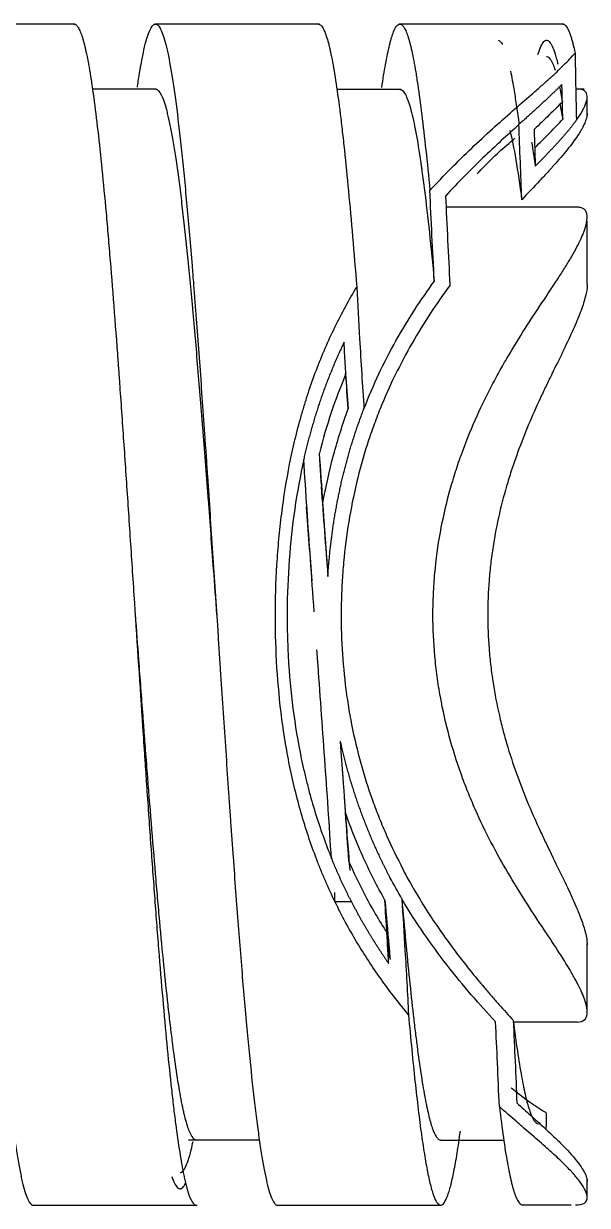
# Model space of a CAD drawing. Extents: x 1425 to 2779, y 0 to 992.
# Drawn here: x 1771.67 to 1778.59, y 749.96 to 764.47 of the extents above; entities that cross this region are included whole.
import ezdxf

# ---------------------------------------------------------------- set-up
doc = ezdxf.new("R2010")
doc.units = 0
doc.header["$LTSCALE"] = 10
doc.header["$MEASUREMENT"] = 0
doc.layers.add('1', color=7, linetype='CONTINUOUS')

msp = doc.modelspace()

# ---------------------------------------------------------------- linework, layer by layer
at = {"layer": '1', "color": 7, "linetype": 'Continuous', "lineweight": -3}
for p, q in [((1778.59, 763.316), (1778.59, 763.551)), ((1778.472, 762.212), (1776.858, 762.212)), ((1778.59, 761.263), (1778.59, 762.047)), ((1778.59, 752.35), (1778.59, 753.175)), ((1778.472, 752.212), (1777.685, 752.212)), ((1778.59, 750.066), (1778.59, 750.289))]:
    msp.add_line(p, q, dxfattribs=at)
for points, knots in [([(1770.069, 763.683), (1770.087, 763.807), (1770.105, 763.917), (1770.133, 764.067), (1770.143, 764.117), (1770.164, 764.208), (1770.175, 764.248), (1770.191, 764.3), (1770.196, 764.316), (1770.207, 764.346), (1770.212, 764.36), (1770.228, 764.397), (1770.238, 764.416), (1770.27, 764.458), (1770.29, 764.466), (1770.322, 764.446), (1770.332, 764.435), (1770.348, 764.409), (1770.353, 764.4), (1770.361, 764.383), (1770.364, 764.377), (1770.369, 764.365), (1770.372, 764.358), (1770.395, 764.297), (1770.416, 764.223), (1770.458, 764.033), (1770.479, 763.918), (1770.505, 763.749), (1770.511, 763.714), (1770.521, 763.641), (1770.526, 763.603), (1770.542, 763.487), (1770.553, 763.405), (1770.584, 763.147), (1770.605, 762.959), (1770.636, 762.653), (1770.647, 762.546), (1770.663, 762.381), (1770.67, 762.297), (1770.678, 762.21), (1770.684, 762.151), (1770.686, 762.122), (1770.71, 761.856), (1770.731, 761.607), (1770.773, 761.087), (1770.794, 760.815), (1770.825, 760.39), (1770.836, 760.246), (1770.851, 760.024), (1770.857, 759.95), (1770.867, 759.801), (1770.873, 759.727), (1770.899, 759.351), (1770.92, 759.046), (1770.961, 758.426), (1770.982, 758.111), (1771.006, 757.751), (1771.009, 757.711), (1771.014, 757.631), (1771.022, 757.511), (1771.04, 757.231), (1771.056, 756.993), (1771.087, 756.518), (1771.108, 756.204), (1771.14, 755.735), (1771.15, 755.58), (1771.166, 755.347), (1771.171, 755.269), (1771.182, 755.116), (1771.187, 755.039), (1771.213, 754.66), (1771.234, 754.365), (1771.276, 753.793), (1771.297, 753.515), (1771.321, 753.213), (1771.323, 753.18), (1771.329, 753.113), (1771.331, 753.08), (1771.339, 752.982), (1771.344, 752.917), (1771.36, 752.725), (1771.371, 752.601), (1771.402, 752.241), (1771.423, 752.016), (1771.454, 751.7), (1771.465, 751.598), (1771.481, 751.451), (1771.486, 751.403), (1771.494, 751.332), (1771.496, 751.308), (1771.502, 751.262), (1771.504, 751.24), (1771.528, 751.038), (1771.549, 750.877), (1771.591, 750.592), (1771.611, 750.467), (1771.638, 750.336), (1771.643, 750.311), (1771.651, 750.275), (1771.654, 750.263), (1771.659, 750.241), (1771.661, 750.23), (1771.675, 750.177), (1771.685, 750.14), (1771.717, 750.046), (1771.737, 750.004), (1771.769, 749.972), (1771.779, 749.966), (1771.79, 749.965), (1771.791, 749.965), (1771.791, 749.965)], [0, 0, 0, 0, 0.031471, 0.031471, 0.049726, 0.049726, 0.067981, 0.067981, 0.077108, 0.077108, 0.086236, 0.086236, 0.104491, 0.104491, 0.141, 0.141, 0.159255, 0.159255, 0.168383, 0.168383, 0.172946, 0.172946, 0.17751, 0.17751, 0.21402, 0.21402, 0.250529, 0.250529, 0.259657, 0.259657, 0.268784, 0.268784, 0.287039, 0.287039, 0.323549, 0.323549, 0.341804, 0.341804, 0.350931, 0.355495, 0.355495, 0.360058, 0.360058, 0.396568, 0.396568, 0.433078, 0.433078, 0.451333, 0.451333, 0.46046, 0.46046, 0.469588, 0.469588, 0.506097, 0.506097, 0.542607, 0.542607, 0.547171, 0.547171, 0.551734, 0.560862, 0.579117, 0.579117, 0.615626, 0.615626, 0.633881, 0.633881, 0.643009, 0.643009, 0.652136, 0.652136, 0.688646, 0.688646, 0.725155, 0.725155, 0.729719, 0.729719, 0.734283, 0.734283, 0.74341, 0.74341, 0.761665, 0.761665, 0.798175, 0.798175, 0.816429, 0.816429, 0.825557, 0.825557, 0.830121, 0.830121, 0.834684, 0.834684, 0.871194, 0.871194, 0.907704, 0.907704, 0.916831, 0.916831, 0.921395, 0.921395, 0.925959, 0.925959, 0.944213, 0.944213, 0.980723, 0.980723, 0.998978, 0.998978, 1, 1, 1, 1]), ([(1772.292, 764.459), (1772.302, 764.459), (1772.313, 764.453), (1772.333, 764.434), (1772.341, 764.422), (1772.354, 764.399), (1772.358, 764.39), (1772.366, 764.372), (1772.371, 764.361), (1772.392, 764.306), (1772.409, 764.249), (1772.442, 764.109), (1772.459, 764.026), (1772.484, 763.882), (1772.493, 763.831), (1772.505, 763.749), (1772.512, 763.706), (1772.518, 763.662), (1772.522, 763.632), (1772.524, 763.617), (1772.543, 763.48), (1772.56, 763.346), (1772.594, 763.059), (1772.611, 762.904), (1772.644, 762.575), (1772.661, 762.399), (1772.682, 762.167), (1772.687, 762.119), (1772.695, 762.024), (1772.708, 761.88), (1772.72, 761.731), (1772.746, 761.428), (1772.762, 761.218), (1772.796, 760.784), (1772.813, 760.559), (1772.834, 760.269), (1772.838, 760.211), (1772.847, 760.093), (1772.851, 760.033), (1772.864, 759.854), (1772.872, 759.734), (1772.897, 759.372), (1772.914, 759.127), (1772.948, 758.632), (1772.964, 758.38), (1772.99, 757.999), (1772.998, 757.871), (1773.015, 757.614), (1773.024, 757.485), (1773.066, 756.845), (1773.099, 756.338), (1773.141, 755.711), (1773.15, 755.586), (1773.162, 755.399), (1773.167, 755.337), (1773.175, 755.212), (1773.179, 755.15), (1773.201, 754.843), (1773.217, 754.603), (1773.251, 754.134), (1773.268, 753.905), (1773.293, 753.57), (1773.301, 753.46), (1773.314, 753.297), (1773.318, 753.243), (1773.327, 753.136), (1773.331, 753.082), (1773.352, 752.819), (1773.369, 752.618), (1773.403, 752.236), (1773.419, 752.054), (1773.453, 751.71), (1773.47, 751.547), (1773.491, 751.355), (1773.495, 751.318), (1773.504, 751.244), (1773.516, 751.135), (1773.529, 751.033), (1773.554, 750.839), (1773.571, 750.721), (1773.605, 750.509), (1773.621, 750.415), (1773.643, 750.313), (1773.647, 750.293), (1773.655, 750.256), (1773.66, 750.238), (1773.672, 750.187), (1773.681, 750.156), (1773.706, 750.075), (1773.723, 750.034), (1773.756, 749.98), (1773.773, 749.966), (1773.79, 749.965), (1773.791, 749.965), (1773.791, 749.965)], [0, 0, 0, 0, 0.021635, 0.021635, 0.038485, 0.038485, 0.04691, 0.04691, 0.055335, 0.055335, 0.089034, 0.089034, 0.122734, 0.122734, 0.139584, 0.139584, 0.148008, 0.152221, 0.152221, 0.156433, 0.156433, 0.190133, 0.190133, 0.223832, 0.223832, 0.257532, 0.257532, 0.265957, 0.265957, 0.274382, 0.291231, 0.291231, 0.324931, 0.324931, 0.35863, 0.35863, 0.367055, 0.367055, 0.37548, 0.37548, 0.39233, 0.39233, 0.42603, 0.42603, 0.459729, 0.459729, 0.476579, 0.476579, 0.493429, 0.493429, 0.560828, 0.560828, 0.577677, 0.577677, 0.586102, 0.586102, 0.594527, 0.594527, 0.628227, 0.628227, 0.661926, 0.661926, 0.678776, 0.678776, 0.687201, 0.687201, 0.695626, 0.695626, 0.729325, 0.729325, 0.763025, 0.763025, 0.796724, 0.796724, 0.805149, 0.805149, 0.813574, 0.830424, 0.830424, 0.864123, 0.864123, 0.897823, 0.897823, 0.906248, 0.906248, 0.914673, 0.914673, 0.931523, 0.931523, 0.965222, 0.965222, 0.998922, 0.998922, 1, 1, 1, 1]), ([(1773.069, 763.684), (1773.072, 763.708), (1773.076, 763.731), (1773.084, 763.788), (1773.092, 763.838), (1773.1, 763.885), (1773.106, 763.916), (1773.108, 763.932), (1773.121, 764.006), (1773.132, 764.061), (1773.163, 764.208), (1773.184, 764.286), (1773.226, 764.4), (1773.247, 764.436), (1773.273, 764.455), (1773.279, 764.458), (1773.289, 764.46), (1773.294, 764.46), (1773.31, 764.455), (1773.321, 764.447), (1773.352, 764.408), (1773.373, 764.361), (1773.404, 764.261), (1773.415, 764.222), (1773.428, 764.167), (1773.431, 764.156), (1773.436, 764.132), (1773.444, 764.096), (1773.452, 764.058), (1773.478, 763.923), (1773.499, 763.797), (1773.541, 763.505), (1773.562, 763.34), (1773.588, 763.11), (1773.593, 763.063), (1773.604, 762.966), (1773.609, 762.917), (1773.625, 762.767), (1773.635, 762.664), (1773.667, 762.342), (1773.687, 762.113), (1773.719, 761.748), (1773.729, 761.623), (1773.743, 761.462), (1773.745, 761.429), (1773.75, 761.364), (1773.753, 761.331), (1773.761, 761.232), (1773.766, 761.165), (1773.782, 760.963), (1773.793, 760.826), (1773.813, 760.548), (1773.824, 760.406), (1773.855, 759.975), (1773.876, 759.679), (1773.902, 759.297), (1773.908, 759.22), (1773.916, 759.104), (1773.918, 759.065), (1773.924, 758.988), (1773.937, 758.793), (1773.95, 758.598), (1773.981, 758.129), (1774.002, 757.813), (1774.033, 757.337), (1774.044, 757.178), (1774.06, 756.939), (1774.065, 756.859), (1774.073, 756.739), (1774.076, 756.698), (1774.081, 756.618), (1774.083, 756.579), (1774.107, 756.22), (1774.128, 755.906), (1774.17, 755.289), (1774.191, 754.986), (1774.217, 754.612), (1774.225, 754.501), (1774.233, 754.39), (1774.238, 754.316), (1774.241, 754.28), (1774.254, 754.097), (1774.264, 753.954), (1774.296, 753.532), (1774.317, 753.262), (1774.348, 752.874), (1774.358, 752.748), (1774.374, 752.562), (1774.382, 752.471), (1774.39, 752.381), (1774.395, 752.321), (1774.398, 752.292), (1774.422, 752.028), (1774.443, 751.811), (1774.484, 751.41), (1774.505, 751.226), (1774.537, 750.974), (1774.547, 750.894), (1774.56, 750.8), (1774.563, 750.781), (1774.568, 750.745), (1774.576, 750.691), (1774.584, 750.64), (1774.61, 750.476), (1774.631, 750.364), (1774.673, 750.18), (1774.694, 750.107), (1774.717, 750.049), (1774.72, 750.043), (1774.725, 750.032), (1774.733, 750.016), (1774.741, 750.003), (1774.757, 749.98), (1774.767, 749.971), (1774.782, 749.965), (1774.787, 749.964), (1774.791, 749.964)], [0, 0, 0, 0, 0.005992, 0.005992, 0.015126, 0.019693, 0.019693, 0.02426, 0.02426, 0.042528, 0.042528, 0.079065, 0.079065, 0.115601, 0.115601, 0.124735, 0.124735, 0.133869, 0.133869, 0.152137, 0.152137, 0.188674, 0.188674, 0.206942, 0.206942, 0.211509, 0.211509, 0.216076, 0.22521, 0.22521, 0.261746, 0.261746, 0.298283, 0.298283, 0.307417, 0.307417, 0.316551, 0.316551, 0.334819, 0.334819, 0.371356, 0.371356, 0.389624, 0.389624, 0.394191, 0.394191, 0.398758, 0.398758, 0.407892, 0.407892, 0.42616, 0.42616, 0.444428, 0.444428, 0.480965, 0.480965, 0.490099, 0.490099, 0.494666, 0.494666, 0.499233, 0.517501, 0.517501, 0.554037, 0.554037, 0.572306, 0.572306, 0.58144, 0.58144, 0.586007, 0.586007, 0.590574, 0.590574, 0.62711, 0.62711, 0.663646, 0.663646, 0.672781, 0.677348, 0.677348, 0.681915, 0.681915, 0.700183, 0.700183, 0.736719, 0.736719, 0.754987, 0.754987, 0.764121, 0.768688, 0.768688, 0.773255, 0.773255, 0.809792, 0.809792, 0.846328, 0.846328, 0.864596, 0.864596, 0.869163, 0.869163, 0.87373, 0.882865, 0.882865, 0.919401, 0.919401, 0.955937, 0.955937, 0.960504, 0.960504, 0.965071, 0.974205, 0.974205, 0.992474, 0.992474, 1, 1, 1, 1]), ([(1775.291, 764.46), (1775.296, 764.46), (1775.301, 764.458), (1775.323, 764.448), (1775.34, 764.426), (1775.374, 764.357), (1775.39, 764.31), (1775.411, 764.233), (1775.416, 764.217), (1775.424, 764.183), (1775.428, 764.166), (1775.441, 764.11), (1775.467, 763.989), (1775.492, 763.84), (1775.525, 763.616), (1775.542, 763.492), (1775.567, 763.288), (1775.576, 763.217), (1775.588, 763.106), (1775.593, 763.068), (1775.601, 762.99), (1775.605, 762.951), (1775.626, 762.753), (1775.643, 762.585), (1775.677, 762.23), (1775.694, 762.043), (1775.727, 761.652), (1775.744, 761.447), (1775.761, 761.233)], [0, 0, 0, 0, 0.032465, 0.032465, 0.139969, 0.139969, 0.247473, 0.247473, 0.274349, 0.274349, 0.301225, 0.301225, 0.354977, 0.462481, 0.462481, 0.569985, 0.569985, 0.623737, 0.623737, 0.650612, 0.650612, 0.677488, 0.677488, 0.784992, 0.784992, 0.892496, 0.892496, 1, 1, 1, 1]), ([(1776.068, 763.68), (1776.084, 763.786), (1776.099, 763.881), (1776.131, 764.056), (1776.147, 764.136), (1776.168, 764.219), (1776.172, 764.235), (1776.181, 764.266), (1776.185, 764.28), (1776.197, 764.321), (1776.205, 764.345), (1776.23, 764.407), (1776.247, 764.434), (1776.279, 764.463), (1776.296, 764.465), (1776.321, 764.448), (1776.329, 764.439), (1776.341, 764.421), (1776.345, 764.414), (1776.354, 764.398), (1776.358, 764.39), (1776.379, 764.343), (1776.395, 764.294), (1776.428, 764.17), (1776.444, 764.096), (1776.469, 763.967), (1776.477, 763.921), (1776.49, 763.847), (1776.494, 763.821), (1776.502, 763.769), (1776.506, 763.742), (1776.527, 763.603), (1776.544, 763.48), (1776.576, 763.214), (1776.593, 763.069), (1776.626, 762.76), (1776.642, 762.595), (1776.659, 762.419)], [0, 0, 0, 0, 0.07836, 0.07836, 0.162146, 0.162146, 0.183092, 0.183092, 0.204038, 0.204038, 0.245931, 0.245931, 0.329717, 0.329717, 0.413502, 0.413502, 0.455395, 0.455395, 0.476341, 0.476341, 0.497287, 0.497287, 0.581073, 0.581073, 0.664858, 0.664858, 0.706751, 0.706751, 0.727697, 0.727697, 0.748644, 0.748644, 0.832429, 0.832429, 0.916215, 0.916215, 1, 1, 1, 1]), ([(1778.291, 764.461), (1778.307, 764.461), (1778.322, 764.449), (1778.354, 764.401), (1778.372, 764.362), (1778.394, 764.295), (1778.398, 764.28), (1778.407, 764.25), (1778.42, 764.202), (1778.433, 764.146), (1778.442, 764.105)], [0, 0, 0, 0, 0.306521, 0.306521, 0.65326, 0.65326, 0.739945, 0.739945, 0.82663, 1, 1, 1, 1]), ([(1777.496, 764.262), (1777.502, 764.261), (1777.509, 764.258), (1777.525, 764.246), (1777.535, 764.234), (1777.547, 764.215), (1777.548, 764.213), (1777.549, 764.21)], [0, 0, 0, 0, 0.365079, 0.365079, 0.918023, 0.918023, 1, 1, 1, 1]), ([(1777.985, 764.086), (1777.998, 764.126), (1778.022, 764.193), (1778.047, 764.233), (1778.063, 764.248), (1778.066, 764.251), (1778.072, 764.256), (1778.075, 764.258), (1778.084, 764.262), (1778.09, 764.263), (1778.109, 764.26), (1778.121, 764.251), (1778.145, 764.22), (1778.17, 764.174), (1778.194, 764.101), (1778.212, 764.036), (1778.219, 764.013), (1778.226, 763.982), (1778.228, 763.976), (1778.229, 763.969)], [0, 0, 0, 0, 0.151049, 0.302098, 0.302098, 0.33986, 0.33986, 0.377622, 0.377622, 0.453146, 0.453146, 0.604195, 0.604195, 0.755244, 0.906293, 0.906293, 0.981817, 0.981817, 1, 1, 1, 1]), ([(1776.66, 762.418), (1776.745, 762.511), (1776.83, 762.6), (1777.002, 762.773), (1777.087, 762.857), (1777.258, 763.019), (1777.343, 763.098), (1777.511, 763.249), (1777.594, 763.323), (1777.754, 763.464), (1777.833, 763.532), (1777.945, 763.63), (1777.982, 763.662), (1778.053, 763.724), (1778.122, 763.785), (1778.185, 763.843), (1778.246, 763.9), (1778.274, 763.928), (1778.355, 764.008), (1778.402, 764.058), (1778.442, 764.105)], [0, 0, 0, 0, 0.125, 0.125, 0.25, 0.25, 0.375, 0.375, 0.5, 0.5, 0.625, 0.625, 0.6875, 0.6875, 0.75, 0.8125, 0.8125, 0.875, 0.875, 1, 1, 1, 1]), ([(1778.091, 764.062), (1778.093, 764.062), (1778.094, 764.062), (1778.108, 764.06), (1778.121, 764.051), (1778.146, 764.019), (1778.167, 763.98), (1778.189, 763.921), (1778.197, 763.893)], [0, 0, 0, 0, 0.044301, 0.044301, 0.399744, 0.399744, 0.755188, 1, 1, 1, 1]), ([(1778.442, 764.108), (1778.443, 764.002), (1778.445, 763.896), (1778.45, 763.621), (1778.453, 763.451), (1778.457, 763.282)], [0, 0, 0, 0, 0.384577, 0.384577, 1, 1, 1, 1]), ([(1777.649, 763.883), (1777.663, 763.812), (1777.678, 763.731), (1777.699, 763.61), (1777.703, 763.579), (1777.713, 763.514), (1777.718, 763.481), (1777.733, 763.378), (1777.743, 763.306), (1777.753, 763.229)], [0, 0, 0, 0, 0.431374, 0.431374, 0.573531, 0.573531, 0.715687, 0.715687, 1, 1, 1, 1]), ([(1773.29, 763.662), (1773.293, 763.662), (1773.295, 763.662), (1773.318, 763.658), (1773.339, 763.635), (1773.382, 763.551), (1773.403, 763.491), (1773.43, 763.391), (1773.435, 763.37), (1773.446, 763.326), (1773.451, 763.302), (1773.467, 763.229), (1773.478, 763.176), (1773.51, 763.005), (1773.531, 762.874), (1773.563, 762.651), (1773.574, 762.572), (1773.59, 762.447), (1773.595, 762.404), (1773.606, 762.317), (1773.611, 762.272), (1773.638, 762.044), (1773.659, 761.849), (1773.701, 761.431), (1773.723, 761.209), (1773.747, 760.944), (1773.75, 760.914), (1773.755, 760.855), (1773.758, 760.825), (1773.766, 760.734), (1773.771, 760.673), (1773.787, 760.489), (1773.798, 760.365), (1773.83, 759.985), (1773.851, 759.724), (1773.883, 759.32), (1773.893, 759.183), (1773.907, 759.01), (1773.91, 758.975), (1773.915, 758.905), (1773.918, 758.87), (1773.926, 758.764), (1773.931, 758.694), (1773.958, 758.341), (1773.979, 758.057), (1774.014, 757.586), (1774.028, 757.4), (1774.042, 757.213)], [0, 0, 0, 0, 0.008173, 0.008173, 0.093308, 0.093308, 0.178443, 0.178443, 0.199727, 0.199727, 0.221011, 0.221011, 0.263579, 0.263579, 0.348714, 0.348714, 0.391282, 0.391282, 0.412566, 0.412566, 0.43385, 0.43385, 0.518985, 0.518985, 0.60412, 0.60412, 0.614762, 0.614762, 0.625404, 0.625404, 0.646688, 0.646688, 0.689256, 0.689256, 0.774391, 0.774391, 0.816959, 0.816959, 0.827601, 0.827601, 0.838243, 0.838243, 0.859527, 0.859527, 0.944662, 0.944662, 1, 1, 1, 1]), ([(1776.29, 763.659), (1776.291, 763.659), (1776.291, 763.659), (1776.311, 763.659), (1776.331, 763.642), (1776.361, 763.591), (1776.372, 763.57), (1776.384, 763.538), (1776.387, 763.532), (1776.392, 763.518), (1776.394, 763.511), (1776.402, 763.489), (1776.407, 763.473), (1776.432, 763.389), (1776.452, 763.306), (1776.492, 763.108), (1776.512, 762.993), (1776.537, 762.829), (1776.545, 762.778), (1776.552, 762.725), (1776.557, 762.689), (1776.56, 762.671), (1776.572, 762.579), (1776.583, 762.502), (1776.613, 762.261), (1776.633, 762.088), (1776.673, 761.716), (1776.693, 761.518), (1776.713, 761.306)], [0, 0, 0, 0, 0.002671, 0.002671, 0.145147, 0.145147, 0.216385, 0.216385, 0.234194, 0.234194, 0.252004, 0.252004, 0.287622, 0.287622, 0.430098, 0.430098, 0.572573, 0.572573, 0.608192, 0.626002, 0.626002, 0.643811, 0.643811, 0.715049, 0.715049, 0.857524, 0.857524, 1, 1, 1, 1]), ([(1778.28, 763.718), (1778.276, 763.714), (1778.266, 763.705), (1778.252, 763.69), (1778.237, 763.676), (1778.222, 763.662), (1778.207, 763.648), (1778.192, 763.633), (1778.177, 763.618), (1778.161, 763.604), (1778.145, 763.589), (1778.13, 763.574), (1778.113, 763.558), (1778.097, 763.543), (1778.081, 763.528), (1778.064, 763.512), (1778.047, 763.496), (1778.03, 763.481), (1778.013, 763.465), (1777.996, 763.449), (1777.978, 763.432), (1777.961, 763.416), (1777.943, 763.4), (1777.924, 763.383), (1777.906, 763.366), (1777.888, 763.35), (1777.869, 763.333), (1777.85, 763.316), (1777.831, 763.299), (1777.812, 763.282), (1777.793, 763.264), (1777.773, 763.247), (1777.76, 763.235), (1777.753, 763.229)], [0, 0, 0, 0, 0.032209, 0.064413, 0.096613, 0.128809, 0.161002, 0.193194, 0.225384, 0.257575, 0.289766, 0.321959, 0.354154, 0.386353, 0.418557, 0.450766, 0.482981, 0.515203, 0.547433, 0.579672, 0.611921, 0.64418, 0.676451, 0.708735, 0.741032, 0.773343, 0.80567, 0.838013, 0.870373, 0.90275, 0.935147, 0.967563, 1, 1, 1, 1]), ([(1778.285, 763.507), (1778.284, 763.543), (1778.283, 763.613), (1778.281, 763.684), (1778.28, 763.719)], [0, 0, 0, 0, 0.498471, 1, 1, 1, 1]), ([(1778.457, 763.279), (1778.52, 763.368), (1778.56, 763.442), (1778.588, 763.53), (1778.591, 763.556), (1778.589, 763.588), (1778.586, 763.598), (1778.579, 763.616), (1778.574, 763.623), (1778.55, 763.65), (1778.521, 763.661), (1778.482, 763.662)], [0, 0, 0, 0, 0.363248, 0.363248, 0.544872, 0.544872, 0.635684, 0.635684, 0.726496, 0.726496, 1, 1, 1, 1]), ([(1778.285, 763.506), (1778.236, 763.455), (1778.182, 763.401), (1778.066, 763.288), (1778.003, 763.229), (1777.938, 763.168)], [0, 0, 0, 0, 0.5, 0.5, 1, 1, 1, 1]), ([(1778.255, 763.479), (1778.257, 763.469), (1778.259, 763.459), (1778.264, 763.433), (1778.274, 763.384), (1778.284, 763.331), (1778.29, 763.294)], [0, 0, 0, 0, 0.175257, 0.175257, 0.450171, 1, 1, 1, 1]), ([(1778.59, 763.362), (1778.59, 763.358), (1778.589, 763.326), (1778.577, 763.286), (1778.551, 763.225), (1778.54, 763.203), (1778.521, 763.168), (1778.514, 763.156), (1778.499, 763.132), (1778.492, 763.119), (1778.45, 763.055), (1778.409, 762.999), (1778.315, 762.88), (1778.26, 762.816), (1778.17, 762.715), (1778.139, 762.68), (1778.073, 762.609), (1778.04, 762.573), (1777.935, 762.462), (1777.862, 762.385), (1777.787, 762.304)], [0, 0, 0, 0, 0.022364, 0.185303, 0.185303, 0.266773, 0.266773, 0.307508, 0.307508, 0.348243, 0.348243, 0.511182, 0.511182, 0.674121, 0.674121, 0.755591, 0.755591, 0.837061, 0.837061, 1, 1, 1, 1]), ([(1777.946, 762.942), (1778.011, 763.005), (1778.072, 763.066), (1778.188, 763.184), (1778.242, 763.24), (1778.291, 763.294)], [0, 0, 0, 0, 0.5, 0.5, 1, 1, 1, 1]), ([(1777.753, 763.229), (1777.683, 763.165), (1777.61, 763.098), (1777.462, 762.961), (1777.386, 762.89), (1777.235, 762.744), (1777.158, 762.668), (1777.005, 762.513), (1776.929, 762.433), (1776.853, 762.351)], [0, 0, 0, 0, 0.25, 0.25, 0.5, 0.5, 0.75, 0.75, 1, 1, 1, 1]), ([(1777.787, 762.305), (1777.781, 762.459), (1777.775, 762.613), (1777.764, 762.921), (1777.758, 763.075), (1777.753, 763.23)], [0, 0, 0, 0, 0.499985, 0.499985, 1, 1, 1, 1]), ([(1777.953, 762.718), (1777.959, 762.724), (1777.971, 762.735), (1777.988, 762.752), (1778.004, 762.769), (1778.021, 762.786), (1778.037, 762.803), (1778.054, 762.819), (1778.069, 762.836), (1778.085, 762.852), (1778.1, 762.868), (1778.116, 762.884), (1778.13, 762.899), (1778.145, 762.915), (1778.159, 762.93), (1778.174, 762.945), (1778.188, 762.96), (1778.201, 762.975), (1778.215, 762.99), (1778.228, 763.004), (1778.241, 763.018), (1778.254, 763.032), (1778.266, 763.046), (1778.278, 763.06), (1778.29, 763.074), (1778.302, 763.087), (1778.313, 763.1), (1778.325, 763.113), (1778.336, 763.126), (1778.346, 763.139), (1778.357, 763.152), (1778.367, 763.164), (1778.377, 763.176), (1778.387, 763.189), (1778.397, 763.2), (1778.406, 763.212), (1778.415, 763.224), (1778.424, 763.235), (1778.432, 763.247), (1778.441, 763.258), (1778.449, 763.269), (1778.454, 763.276), (1778.456, 763.28)], [0, 0, 0, 0, 0.026929, 0.05375, 0.080462, 0.107066, 0.133563, 0.159954, 0.18624, 0.212421, 0.238498, 0.264472, 0.290343, 0.316113, 0.341783, 0.367353, 0.392823, 0.418195, 0.44347, 0.468649, 0.493732, 0.51872, 0.543614, 0.568415, 0.593124, 0.617742, 0.642269, 0.666708, 0.691057, 0.715319, 0.739495, 0.763585, 0.787591, 0.811513, 0.835352, 0.85911, 0.882787, 0.906384, 0.929903, 0.953345, 0.97671, 1, 1, 1, 1]), ([(1777.241, 762.621), (1777.306, 762.693), (1777.371, 762.76), (1777.5, 762.885), (1777.564, 762.943), (1777.653, 763.018), (1777.678, 763.04), (1777.703, 763.06)], [0, 0, 0, 0, 0.415283, 0.415283, 0.830565, 0.830565, 1, 1, 1, 1]), ([(1777.946, 762.944), (1777.947, 762.906), (1777.949, 762.831), (1777.952, 762.756), (1777.953, 762.718)], [0, 0, 0, 0, 0.502211, 1, 1, 1, 1]), ([(1776.713, 761.309), (1776.703, 761.494), (1776.694, 761.679), (1776.676, 762.05), (1776.667, 762.235), (1776.659, 762.421)], [0, 0, 0, 0, 0.499983, 0.499983, 1, 1, 1, 1]), ([(1776.852, 762.353), (1776.86, 762.171), (1776.868, 761.989), (1776.886, 761.624), (1776.895, 761.442), (1776.905, 761.26)], [0, 0, 0, 0, 0.499982, 0.499982, 1, 1, 1, 1]), ([(1778.472, 752.212), (1778.507, 752.212), (1778.534, 752.221), (1778.574, 752.255), (1778.586, 752.28), (1778.59, 752.324), (1778.59, 752.337), (1778.589, 752.352), (1778.589, 752.363), (1778.588, 752.368), (1778.585, 752.395), (1778.58, 752.419), (1778.558, 752.495), (1778.535, 752.554), (1778.488, 752.653), (1778.47, 752.688), (1778.44, 752.743), (1778.43, 752.762), (1778.408, 752.801), (1778.397, 752.82), (1778.338, 752.921), (1778.285, 753.006), (1778.167, 753.187), (1778.103, 753.283), (1777.969, 753.484), (1777.9, 753.589), (1777.758, 753.812), (1777.687, 753.927), (1777.546, 754.167), (1777.476, 754.292), (1777.342, 754.551), (1777.277, 754.685), (1777.199, 754.86), (1777.184, 754.896), (1777.154, 754.967), (1777.109, 755.076), (1777.068, 755.186), (1776.988, 755.409), (1776.94, 755.562), (1776.855, 755.876), (1776.818, 756.037), (1776.781, 756.244), (1776.773, 756.286), (1776.76, 756.369), (1776.742, 756.494), (1776.728, 756.62), (1776.705, 756.872), (1776.697, 757.04), (1776.697, 757.295), (1776.699, 757.38), (1776.705, 757.507), (1776.707, 757.55), (1776.713, 757.636), (1776.716, 757.678), (1776.736, 757.891), (1776.758, 758.058), (1776.818, 758.386), (1776.854, 758.547), (1776.908, 758.745), (1776.919, 758.784), (1776.942, 758.862), (1776.953, 758.901), (1776.99, 759.017), (1777.015, 759.093), (1777.095, 759.316), (1777.153, 759.46), (1777.276, 759.738), (1777.341, 759.872), (1777.442, 760.066), (1777.476, 760.13), (1777.528, 760.224), (1777.546, 760.256), (1777.581, 760.317), (1777.599, 760.348), (1777.687, 760.498), (1777.758, 760.613), (1777.899, 760.834), (1777.968, 760.939), (1778.102, 761.14), (1778.166, 761.236), (1778.255, 761.373), (1778.284, 761.418), (1778.337, 761.503), (1778.362, 761.544), (1778.432, 761.663), (1778.471, 761.737), (1778.519, 761.836), (1778.533, 761.868), (1778.55, 761.912), (1778.555, 761.927), (1778.565, 761.954), (1778.569, 761.968), (1778.587, 762.032), (1778.592, 762.074), (1778.586, 762.143), (1778.574, 762.169), (1778.549, 762.191), (1778.544, 762.194), (1778.532, 762.201), (1778.513, 762.209), (1778.49, 762.212), (1778.472, 762.212)], [0, 0, 0, 0, 0.03125, 0.03125, 0.0625, 0.0625, 0.070312, 0.074219, 0.074219, 0.078125, 0.078125, 0.09375, 0.09375, 0.125, 0.125, 0.140625, 0.140625, 0.148437, 0.148437, 0.15625, 0.15625, 0.1875, 0.1875, 0.21875, 0.21875, 0.25, 0.25, 0.28125, 0.28125, 0.3125, 0.3125, 0.34375, 0.34375, 0.351562, 0.351562, 0.359375, 0.375, 0.375, 0.40625, 0.40625, 0.4375, 0.4375, 0.445312, 0.445312, 0.453125, 0.46875, 0.46875, 0.5, 0.5, 0.515625, 0.515625, 0.523437, 0.523437, 0.53125, 0.53125, 0.5625, 0.5625, 0.59375, 0.59375, 0.601562, 0.601562, 0.609375, 0.609375, 0.625, 0.625, 0.65625, 0.65625, 0.6875, 0.6875, 0.703125, 0.703125, 0.710937, 0.710937, 0.71875, 0.71875, 0.75, 0.75, 0.78125, 0.78125, 0.8125, 0.8125, 0.828125, 0.828125, 0.84375, 0.84375, 0.875, 0.875, 0.890625, 0.890625, 0.898437, 0.898437, 0.90625, 0.90625, 0.9375, 0.9375, 0.96875, 0.96875, 0.976562, 0.976562, 0.984375, 1, 1, 1, 1]), ([(1775.85, 759.738), (1775.907, 759.886), (1775.968, 760.029), (1776.099, 760.307), (1776.169, 760.441), (1776.316, 760.703), (1776.392, 760.829), (1776.55, 761.073), (1776.632, 761.191), (1776.715, 761.306)], [0, 0, 0, 0, 0.25, 0.25, 0.5, 0.5, 0.75, 0.75, 1, 1, 1, 1]), ([(1778.59, 761.265), (1778.59, 761.261), (1778.59, 761.258), (1778.59, 761.245), (1778.589, 761.234), (1778.584, 761.182), (1778.574, 761.134), (1778.543, 761.025), (1778.522, 760.964), (1778.49, 760.881), (1778.483, 760.864), (1778.468, 760.829), (1778.461, 760.811), (1778.438, 760.757), (1778.421, 760.72), (1778.369, 760.604), (1778.33, 760.522), (1778.247, 760.349), (1778.202, 760.259), (1778.132, 760.115), (1778.109, 760.067), (1778.061, 759.968), (1778.037, 759.917), (1777.966, 759.763), (1777.918, 759.657), (1777.825, 759.436), (1777.78, 759.322), (1777.715, 759.143), (1777.694, 759.083), (1777.653, 758.96), (1777.633, 758.898), (1777.577, 758.711), (1777.542, 758.583), (1777.482, 758.321), (1777.456, 758.186), (1777.429, 758.015), (1777.424, 757.98), (1777.414, 757.911), (1777.401, 757.806), (1777.391, 757.702), (1777.375, 757.493), (1777.369, 757.353), (1777.369, 757.073), (1777.375, 756.933), (1777.388, 756.757), (1777.391, 756.721), (1777.398, 756.651), (1777.41, 756.546), (1777.424, 756.443), (1777.456, 756.238), (1777.482, 756.104), (1777.527, 755.907), (1777.543, 755.842), (1777.569, 755.745), (1777.578, 755.713), (1777.596, 755.649), (1777.606, 755.617), (1777.653, 755.459), (1777.694, 755.338), (1777.78, 755.102), (1777.825, 754.988), (1777.918, 754.768), (1777.966, 754.662), (1778.026, 754.533), (1778.038, 754.507), (1778.061, 754.457), (1778.073, 754.432), (1778.109, 754.357), (1778.133, 754.308), (1778.202, 754.166), (1778.246, 754.076), (1778.329, 753.905), (1778.368, 753.823), (1778.437, 753.67), (1778.468, 753.597), (1778.508, 753.496), (1778.52, 753.464), (1778.541, 753.403), (1778.55, 753.374), (1778.574, 753.292), (1778.584, 753.244), (1778.589, 753.187), (1778.59, 753.173), (1778.59, 753.16)], [0, 0, 0, 0, 0.003428, 0.003428, 0.012795, 0.012795, 0.050263, 0.050263, 0.087731, 0.087731, 0.097098, 0.097098, 0.106465, 0.106465, 0.125199, 0.125199, 0.162667, 0.162667, 0.200135, 0.200135, 0.218869, 0.218869, 0.237603, 0.237603, 0.275071, 0.275071, 0.312539, 0.312539, 0.331272, 0.331272, 0.350006, 0.350006, 0.387474, 0.387474, 0.424942, 0.424942, 0.434309, 0.434309, 0.443676, 0.46241, 0.46241, 0.499878, 0.499878, 0.537346, 0.537346, 0.546713, 0.546713, 0.55608, 0.574814, 0.574814, 0.612282, 0.612282, 0.631016, 0.631016, 0.640383, 0.640383, 0.64975, 0.64975, 0.687218, 0.687218, 0.724686, 0.724686, 0.762154, 0.762154, 0.771521, 0.771521, 0.780888, 0.780888, 0.799622, 0.799622, 0.837089, 0.837089, 0.874557, 0.874557, 0.912025, 0.912025, 0.930759, 0.930759, 0.949493, 0.949493, 0.986961, 0.986961, 1, 1, 1, 1]), ([(1776.397, 752.302), (1776.286, 752.436), (1776.178, 752.574), (1775.971, 752.862), (1775.872, 753.012), (1775.684, 753.323), (1775.595, 753.485), (1775.47, 753.738), (1775.43, 753.824), (1775.372, 753.956), (1775.353, 754), (1775.316, 754.09), (1775.298, 754.135), (1775.209, 754.363), (1775.146, 754.549), (1775.035, 754.93), (1774.986, 755.125), (1774.924, 755.424), (1774.906, 755.525), (1774.88, 755.677), (1774.872, 755.729), (1774.856, 755.832), (1774.849, 755.883), (1774.815, 756.143), (1774.796, 756.352), (1774.769, 756.771), (1774.763, 756.98), (1774.763, 757.401), (1774.769, 757.612), (1774.785, 757.877), (1774.789, 757.93), (1774.797, 758.035), (1774.81, 758.193), (1774.827, 758.348), (1774.866, 758.657), (1774.898, 758.86), (1774.978, 759.26), (1775.025, 759.456), (1775.093, 759.698), (1775.108, 759.746), (1775.137, 759.842), (1775.182, 759.985), (1775.231, 760.123), (1775.335, 760.396), (1775.411, 760.572), (1775.577, 760.911), (1775.666, 761.074), (1775.761, 761.232)], [0, 0, 0, 0, 0.0625, 0.0625, 0.125, 0.125, 0.1875, 0.1875, 0.21875, 0.21875, 0.234375, 0.234375, 0.25, 0.25, 0.3125, 0.3125, 0.375, 0.375, 0.40625, 0.40625, 0.421875, 0.421875, 0.4375, 0.4375, 0.5, 0.5, 0.5625, 0.5625, 0.625, 0.625, 0.640625, 0.640625, 0.65625, 0.6875, 0.6875, 0.75, 0.75, 0.8125, 0.8125, 0.828125, 0.828125, 0.84375, 0.875, 0.875, 0.9375, 0.9375, 1, 1, 1, 1]), ([(1776.907, 761.257), (1776.825, 761.145), (1776.745, 761.03), (1776.589, 760.793), (1776.514, 760.671), (1776.369, 760.419), (1776.3, 760.289), (1776.169, 760.021), (1776.106, 759.883), (1776.02, 759.668), (1775.978, 759.559), (1775.939, 759.447), (1775.913, 759.371), (1775.901, 759.333), (1775.84, 759.142), (1775.797, 758.988), (1775.722, 758.673), (1775.69, 758.513), (1775.636, 758.188), (1775.615, 758.023), (1775.596, 757.814), (1775.593, 757.772), (1775.587, 757.688), (1775.578, 757.562), (1775.574, 757.437), (1775.568, 757.186), (1775.573, 756.852), (1775.601, 756.52), (1775.626, 756.313), (1775.631, 756.272), (1775.643, 756.189), (1775.649, 756.148), (1775.668, 756.025), (1775.683, 755.943), (1775.73, 755.702), (1775.768, 755.544), (1775.853, 755.235), (1775.901, 755.084), (1775.981, 754.862), (1776.009, 754.788), (1776.052, 754.679), (1776.067, 754.643), (1776.097, 754.572), (1776.113, 754.536), (1776.191, 754.36), (1776.258, 754.223), (1776.328, 754.09)], [0, 0, 0, 0, 0.0625, 0.0625, 0.125, 0.125, 0.1875, 0.1875, 0.25, 0.25, 0.28125, 0.296875, 0.296875, 0.3125, 0.3125, 0.375, 0.375, 0.4375, 0.4375, 0.5, 0.5, 0.515625, 0.515625, 0.53125, 0.5625, 0.5625, 0.625, 0.6875, 0.6875, 0.703125, 0.703125, 0.71875, 0.71875, 0.75, 0.75, 0.8125, 0.8125, 0.875, 0.875, 0.90625, 0.90625, 0.921875, 0.921875, 0.9375, 0.9375, 1, 1, 1, 1]), ([(1775.761, 761.233), (1775.772, 761.021), (1775.784, 760.81), (1775.813, 760.311), (1775.831, 760.025), (1775.85, 759.738)], [0, 0, 0, 0, 0.424555, 0.424555, 1, 1, 1, 1]), ([(1775.606, 760.556), (1775.601, 760.547), (1775.592, 760.527), (1775.578, 760.498), (1775.564, 760.468), (1775.551, 760.439), (1775.537, 760.409), (1775.524, 760.38), (1775.511, 760.35), (1775.498, 760.32), (1775.485, 760.29), (1775.472, 760.26), (1775.46, 760.23), (1775.448, 760.199), (1775.435, 760.169), (1775.423, 760.138), (1775.411, 760.108), (1775.399, 760.077), (1775.388, 760.047), (1775.376, 760.016), (1775.365, 759.985), (1775.354, 759.954), (1775.342, 759.923), (1775.331, 759.892), (1775.321, 759.86), (1775.31, 759.829), (1775.299, 759.797), (1775.289, 759.766), (1775.279, 759.734), (1775.269, 759.703), (1775.259, 759.671), (1775.249, 759.639), (1775.239, 759.607), (1775.23, 759.575), (1775.22, 759.543), (1775.211, 759.511), (1775.202, 759.479), (1775.193, 759.446), (1775.184, 759.414), (1775.175, 759.382), (1775.167, 759.349), (1775.158, 759.316), (1775.15, 759.284), (1775.142, 759.251), (1775.134, 759.218), (1775.126, 759.185), (1775.118, 759.152), (1775.113, 759.13), (1775.111, 759.119)], [0, 0, 0, 0, 0.022049, 0.044078, 0.066089, 0.088082, 0.110056, 0.132013, 0.153952, 0.175875, 0.197781, 0.219671, 0.241545, 0.263403, 0.285247, 0.307076, 0.32889, 0.350691, 0.372477, 0.394251, 0.416012, 0.43776, 0.459496, 0.481221, 0.502934, 0.524635, 0.546327, 0.568007, 0.589678, 0.61134, 0.632992, 0.654635, 0.676269, 0.697895, 0.719514, 0.741125, 0.762729, 0.784326, 0.805916, 0.827501, 0.84908, 0.870653, 0.892221, 0.913785, 0.935344, 0.9569, 0.978452, 1, 1, 1, 1]), ([(1775.629, 760.166), (1775.626, 760.209), (1775.621, 760.296), (1775.613, 760.426), (1775.608, 760.513), (1775.606, 760.556)], [0, 0, 0, 0, 0.331967, 0.665276, 1, 1, 1, 1]), ([(1775.629, 760.166), (1775.563, 760.013), (1775.503, 759.855), (1775.394, 759.531), (1775.346, 759.365), (1775.303, 759.195)], [0, 0, 0, 0, 0.5, 0.5, 1, 1, 1, 1]), ([(1775.344, 758.579), (1775.381, 758.779), (1775.425, 758.977), (1775.529, 759.364), (1775.59, 759.554), (1775.658, 759.739)], [0, 0, 0, 0, 0.496623, 0.496623, 1, 1, 1, 1]), ([(1775.407, 757.68), (1775.408, 757.691), (1775.409, 757.712), (1775.411, 757.745), (1775.414, 757.777), (1775.416, 757.81), (1775.419, 757.842), (1775.422, 757.875), (1775.425, 757.907), (1775.428, 757.94), (1775.431, 757.972), (1775.435, 758.004), (1775.438, 758.037), (1775.442, 758.069), (1775.446, 758.101), (1775.45, 758.133), (1775.454, 758.165), (1775.458, 758.197), (1775.462, 758.229), (1775.467, 758.261), (1775.472, 758.293), (1775.476, 758.325), (1775.481, 758.357), (1775.486, 758.389), (1775.492, 758.421), (1775.497, 758.453), (1775.503, 758.485), (1775.508, 758.516), (1775.514, 758.548), (1775.52, 758.579), (1775.526, 758.611), (1775.532, 758.643), (1775.539, 758.674), (1775.545, 758.705), (1775.552, 758.737), (1775.559, 758.768), (1775.565, 758.799), (1775.572, 758.831), (1775.58, 758.862), (1775.587, 758.893), (1775.594, 758.924), (1775.602, 758.955), (1775.61, 758.986), (1775.618, 759.017), (1775.626, 759.047), (1775.634, 759.078), (1775.642, 759.109), (1775.651, 759.139), (1775.659, 759.17), (1775.668, 759.201), (1775.677, 759.231), (1775.686, 759.261), (1775.695, 759.292), (1775.704, 759.322), (1775.714, 759.352), (1775.724, 759.382), (1775.733, 759.412), (1775.743, 759.442), (1775.753, 759.472), (1775.763, 759.502), (1775.774, 759.532), (1775.784, 759.562), (1775.795, 759.591), (1775.805, 759.621), (1775.816, 759.65), (1775.827, 759.68), (1775.838, 759.709), (1775.846, 759.729), (1775.85, 759.738)], [0, 0, 0, 0, 0.015017, 0.030033, 0.045047, 0.06006, 0.075073, 0.090086, 0.105098, 0.12011, 0.135123, 0.150137, 0.165151, 0.180166, 0.195183, 0.210202, 0.225222, 0.240245, 0.25527, 0.270297, 0.285328, 0.300362, 0.315399, 0.33044, 0.345485, 0.360534, 0.375588, 0.390647, 0.405711, 0.420779, 0.435854, 0.450934, 0.466021, 0.481114, 0.496213, 0.511319, 0.526433, 0.541554, 0.556683, 0.571819, 0.586964, 0.602118, 0.61728, 0.632451, 0.647632, 0.662822, 0.678022, 0.693232, 0.708453, 0.723685, 0.738927, 0.754181, 0.769446, 0.784723, 0.800012, 0.815314, 0.830628, 0.845955, 0.861295, 0.876649, 0.892017, 0.907398, 0.922794, 0.938205, 0.953631, 0.969072, 0.984528, 1, 1, 1, 1]), ([(1775.113, 759.119), (1775.068, 758.917), (1775.03, 758.713), (1774.97, 758.301), (1774.948, 758.093), (1774.917, 757.673), (1774.908, 757.461), (1774.907, 757.193), (1774.907, 757.139), (1774.908, 757.033), (1774.912, 756.873), (1774.919, 756.714), (1774.939, 756.399), (1774.96, 756.19), (1775.017, 755.778), (1775.053, 755.574), (1775.108, 755.321), (1775.12, 755.27), (1775.144, 755.171), (1775.182, 755.022), (1775.223, 754.876), (1775.312, 754.588), (1775.379, 754.401), (1775.454, 754.219)], [0, 0, 0, 0, 0.125, 0.125, 0.25, 0.25, 0.375, 0.375, 0.40625, 0.40625, 0.4375, 0.5, 0.5, 0.625, 0.625, 0.75, 0.75, 0.78125, 0.78125, 0.8125, 0.875, 0.875, 1, 1, 1, 1]), ([(1775.239, 757.248), (1775.224, 757.463), (1775.208, 757.679), (1775.165, 758.302), (1775.137, 758.711), (1775.111, 759.12)], [0, 0, 0, 0, 0.345068, 0.345068, 1, 1, 1, 1]), ([(1775.343, 758.58), (1775.347, 758.52), (1775.355, 758.401), (1775.368, 758.221), (1775.381, 758.041), (1775.394, 757.861), (1775.403, 757.74), (1775.407, 757.68)], [0, 0, 0, 0, 0.199245, 0.39865, 0.59843, 0.798804, 1, 1, 1, 1]), ([(1773.042, 757.208), (1773.056, 757.024), (1773.086, 756.611), (1773.117, 756.2), (1773.138, 755.916), (1773.143, 755.859), (1773.151, 755.745), (1773.164, 755.576), (1773.177, 755.409), (1773.203, 755.079), (1773.22, 754.863), (1773.254, 754.442), (1773.271, 754.235), (1773.292, 753.983), (1773.296, 753.933), (1773.305, 753.834), (1773.309, 753.784), (1773.322, 753.637), (1773.331, 753.542), (1773.356, 753.261), (1773.373, 753.082), (1773.407, 752.741), (1773.424, 752.578), (1773.45, 752.347), (1773.458, 752.272), (1773.471, 752.162), (1773.476, 752.126), (1773.484, 752.056), (1773.489, 752.021), (1773.51, 751.852), (1773.527, 751.727), (1773.561, 751.498), (1773.578, 751.395), (1773.604, 751.256), (1773.612, 751.212), (1773.623, 751.161), (1773.625, 751.151), (1773.629, 751.132), (1773.631, 751.122), (1773.638, 751.094), (1773.642, 751.076), (1773.664, 750.989), (1773.681, 750.933), (1773.715, 750.844), (1773.732, 750.812), (1773.757, 750.781), (1773.766, 750.774), (1773.779, 750.767), (1773.783, 750.766), (1773.788, 750.765), (1773.788, 750.765), (1773.789, 750.765)], [0, 0, 0, 0, 0.054999, 0.123577, 0.123577, 0.140722, 0.140722, 0.157866, 0.192155, 0.192155, 0.260733, 0.260733, 0.32931, 0.32931, 0.346455, 0.346455, 0.363599, 0.363599, 0.397888, 0.397888, 0.466466, 0.466466, 0.535043, 0.535043, 0.569332, 0.569332, 0.586477, 0.586477, 0.603621, 0.603621, 0.672199, 0.672199, 0.740777, 0.740777, 0.775065, 0.775065, 0.783638, 0.783638, 0.79221, 0.79221, 0.809354, 0.809354, 0.877932, 0.877932, 0.94651, 0.94651, 0.980799, 0.980799, 0.997943, 0.997943, 1, 1, 1, 1]), ([(1775.451, 754.217), (1775.425, 754.626), (1775.398, 755.035), (1775.34, 755.852), (1775.311, 756.26), (1775.278, 756.706), (1775.275, 756.744), (1775.273, 756.782)], [0, 0, 0, 0, 0.477883, 0.477883, 0.955766, 0.955766, 1, 1, 1, 1]), ([(1775.558, 755.661), (1775.56, 755.65), (1775.565, 755.629), (1775.572, 755.596), (1775.58, 755.564), (1775.587, 755.532), (1775.595, 755.5), (1775.603, 755.467), (1775.611, 755.435), (1775.619, 755.403), (1775.628, 755.371), (1775.637, 755.339), (1775.645, 755.307), (1775.654, 755.274), (1775.664, 755.242), (1775.673, 755.21), (1775.682, 755.178), (1775.692, 755.146), (1775.702, 755.114), (1775.712, 755.082), (1775.722, 755.05), (1775.732, 755.018), (1775.743, 754.986), (1775.753, 754.955), (1775.764, 754.923), (1775.775, 754.891), (1775.786, 754.859), (1775.798, 754.827), (1775.809, 754.796), (1775.821, 754.764), (1775.833, 754.732), (1775.845, 754.701), (1775.857, 754.669), (1775.869, 754.638), (1775.882, 754.606), (1775.895, 754.575), (1775.908, 754.543), (1775.921, 754.512), (1775.934, 754.481), (1775.947, 754.449), (1775.961, 754.418), (1775.974, 754.387), (1775.988, 754.356), (1776.002, 754.325), (1776.017, 754.294), (1776.031, 754.263), (1776.045, 754.232), (1776.06, 754.201), (1776.075, 754.171), (1776.09, 754.14), (1776.105, 754.109), (1776.121, 754.079), (1776.136, 754.048), (1776.152, 754.018), (1776.163, 753.998), (1776.168, 753.987)], [0, 0, 0, 0, 0.017788, 0.035612, 0.053472, 0.071369, 0.089303, 0.107275, 0.125283, 0.14333, 0.161416, 0.17954, 0.197703, 0.215905, 0.234147, 0.252429, 0.270752, 0.289115, 0.307519, 0.325965, 0.344452, 0.362982, 0.381553, 0.400167, 0.418825, 0.437525, 0.456269, 0.475057, 0.493889, 0.512765, 0.531687, 0.550653, 0.569665, 0.588722, 0.607826, 0.626976, 0.646172, 0.665415, 0.684705, 0.704043, 0.723429, 0.742862, 0.762344, 0.781875, 0.801454, 0.821083, 0.840761, 0.860489, 0.880266, 0.900095, 0.919973, 0.939903, 0.959884, 0.979916, 1, 1, 1, 1]), ([(1775.558, 755.66), (1775.558, 755.652), (1775.56, 755.636), (1775.561, 755.609), (1775.564, 755.58), (1775.566, 755.549), (1775.568, 755.515), (1775.571, 755.478), (1775.574, 755.431), (1775.578, 755.383), (1775.581, 755.342), (1775.583, 755.316), (1775.584, 755.295), (1775.586, 755.271), (1775.588, 755.246), (1775.59, 755.217), (1775.592, 755.184), (1775.595, 755.147), (1775.597, 755.113), (1775.6, 755.082), (1775.602, 755.053), (1775.604, 755.024), (1775.606, 754.997), (1775.608, 754.97), (1775.609, 754.945), (1775.611, 754.921), (1775.613, 754.899), (1775.614, 754.877), (1775.616, 754.856), (1775.617, 754.836), (1775.618, 754.817), (1775.619, 754.799), (1775.62, 754.787), (1775.62, 754.782)], [0, 0, 0, 0, 0.027122, 0.057099, 0.089941, 0.125656, 0.164254, 0.205746, 0.250143, 0.324276, 0.370571, 0.388925, 0.414463, 0.44152, 0.470102, 0.50021, 0.54189, 0.583808, 0.625963, 0.658486, 0.691201, 0.724118, 0.757248, 0.786515, 0.814633, 0.841614, 0.867471, 0.892218, 0.915872, 0.938452, 0.959982, 0.980488, 1, 1, 1, 1]), ([(1776.107, 753.71), (1776.014, 753.874), (1775.926, 754.046), (1775.764, 754.404), (1775.689, 754.591), (1775.622, 754.783)], [0, 0, 0, 0, 0.497125, 0.497125, 1, 1, 1, 1]), ([(1775.451, 754.218), (1775.456, 754.207), (1775.465, 754.185), (1775.479, 754.151), (1775.493, 754.118), (1775.508, 754.084), (1775.522, 754.051), (1775.537, 754.018), (1775.552, 753.984), (1775.567, 753.951), (1775.583, 753.918), (1775.598, 753.885), (1775.614, 753.852), (1775.63, 753.819), (1775.646, 753.787), (1775.662, 753.754), (1775.679, 753.721), (1775.69, 753.7), (1775.696, 753.689)], [0, 0, 0, 0, 0.061414, 0.122968, 0.184664, 0.246501, 0.308481, 0.370605, 0.432875, 0.49529, 0.557853, 0.620564, 0.683425, 0.746435, 0.809597, 0.872911, 0.936378, 1, 1, 1, 1]), ([(1776.326, 754.088), (1776.425, 753.9), (1776.53, 753.723), (1776.748, 753.385), (1776.862, 753.225), (1777.093, 752.918), (1777.211, 752.772), (1777.359, 752.598), (1777.389, 752.563), (1777.448, 752.495), (1777.478, 752.462), (1777.566, 752.362), (1777.625, 752.297), (1777.682, 752.234)], [0, 0, 0, 0, 0.25, 0.25, 0.5, 0.5, 0.75, 0.75, 0.8125, 0.8125, 0.875, 0.875, 1, 1, 1, 1]), ([(1777.466, 752.214), (1777.367, 752.321), (1777.267, 752.432), (1777.068, 752.663), (1776.969, 752.783), (1776.774, 753.035), (1776.678, 753.165), (1776.492, 753.436), (1776.402, 753.577), (1776.315, 753.724)], [0, 0, 0, 0, 0.25, 0.25, 0.5, 0.5, 0.75, 0.75, 1, 1, 1, 1]), ([(1776.315, 753.723), (1776.33, 753.545), (1776.346, 753.373), (1776.377, 753.044), (1776.408, 752.729), (1776.439, 752.441), (1776.459, 752.27), (1776.463, 752.236), (1776.47, 752.169), (1776.482, 752.071), (1776.494, 751.977), (1776.517, 751.797), (1776.533, 751.686), (1776.564, 751.48), (1776.58, 751.386), (1776.599, 751.28), (1776.603, 751.26), (1776.611, 751.22), (1776.615, 751.2), (1776.627, 751.144), (1776.634, 751.109), (1776.658, 751.012), (1776.673, 750.957), (1776.704, 750.869), (1776.72, 750.834), (1776.743, 750.797), (1776.751, 750.788), (1776.762, 750.777), (1776.766, 750.774), (1776.774, 750.769), (1776.778, 750.768), (1776.785, 750.766), (1776.788, 750.765), (1776.791, 750.765)], [0, 0, 0, 0, 0.098049, 0.098049, 0.196098, 0.294146, 0.294146, 0.318659, 0.318659, 0.343171, 0.392195, 0.392195, 0.490244, 0.490244, 0.588293, 0.588293, 0.612805, 0.612805, 0.637317, 0.637317, 0.686342, 0.686342, 0.784391, 0.784391, 0.882439, 0.882439, 0.931464, 0.931464, 0.955976, 0.955976, 0.980488, 0.980488, 1, 1, 1, 1]), ([(1776.315, 753.723), (1776.328, 753.512), (1776.341, 753.3), (1776.369, 752.827), (1776.384, 752.565), (1776.397, 752.302)], [0, 0, 0, 0, 0.446635, 0.446635, 1, 1, 1, 1]), ([(1775.696, 753.689), (1775.702, 753.677), (1775.713, 753.655), (1775.731, 753.621), (1775.749, 753.588), (1775.767, 753.555), (1775.785, 753.522), (1775.804, 753.489), (1775.822, 753.456), (1775.841, 753.424), (1775.859, 753.392), (1775.878, 753.36), (1775.897, 753.328), (1775.916, 753.296), (1775.935, 753.265), (1775.954, 753.234), (1775.974, 753.203), (1775.993, 753.172), (1776.013, 753.141), (1776.032, 753.111), (1776.052, 753.081), (1776.072, 753.05), (1776.092, 753.021), (1776.112, 752.991), (1776.133, 752.961), (1776.146, 752.942), (1776.153, 752.932)], [0, 0, 0, 0, 0.042102, 0.084163, 0.126183, 0.168162, 0.210101, 0.252001, 0.293862, 0.335683, 0.377467, 0.419213, 0.460923, 0.502595, 0.544231, 0.585832, 0.627398, 0.668929, 0.710426, 0.75189, 0.793321, 0.834719, 0.876086, 0.917421, 0.958726, 1, 1, 1, 1]), ([(1776.107, 753.71), (1776.123, 753.516), (1776.139, 753.331), (1776.161, 753.095), (1776.166, 753.038), (1776.171, 752.982)], [0, 0, 0, 0, 0.755572, 0.755572, 1, 1, 1, 1]), ([(1776.153, 752.932), (1776.151, 752.973), (1776.146, 753.056), (1776.139, 753.18), (1776.134, 753.262), (1776.132, 753.303)], [0, 0, 0, 0, 0.334825, 0.668127, 1, 1, 1, 1]), ([(1776.397, 752.302), (1776.41, 752.153), (1776.424, 752.01), (1776.45, 751.738), (1776.476, 751.48), (1776.503, 751.248), (1776.523, 751.083), (1776.529, 751.03), (1776.543, 750.927), (1776.549, 750.878), (1776.57, 750.733), (1776.583, 750.645), (1776.609, 750.484), (1776.636, 750.339), (1776.662, 750.225), (1776.682, 750.152), (1776.689, 750.13), (1776.699, 750.099), (1776.702, 750.089), (1776.709, 750.071), (1776.712, 750.063), (1776.729, 750.022), (1776.742, 749.999), (1776.769, 749.969), (1776.795, 749.956), (1776.821, 749.976), (1776.848, 750.013), (1776.861, 750.04), (1776.878, 750.083), (1776.881, 750.093), (1776.888, 750.112), (1776.898, 750.143), (1776.908, 750.178), (1776.928, 750.255), (1776.954, 750.372), (1776.981, 750.521), (1777.007, 750.685), (1777.02, 750.776), (1777.034, 750.875)], [0, 0, 0, 0, 0.0625, 0.0625, 0.125, 0.1875, 0.1875, 0.21875, 0.21875, 0.25, 0.25, 0.3125, 0.3125, 0.375, 0.4375, 0.4375, 0.46875, 0.46875, 0.484375, 0.484375, 0.5, 0.5, 0.5625, 0.5625, 0.625, 0.6875, 0.6875, 0.75, 0.75, 0.765625, 0.765625, 0.78125, 0.8125, 0.8125, 0.875, 0.9375, 0.9375, 1, 1, 1, 1]), ([(1777.682, 752.234), (1777.699, 752.098), (1777.716, 751.973), (1777.75, 751.743), (1777.767, 751.639), (1777.801, 751.453), (1777.818, 751.37), (1777.839, 751.28), (1777.843, 751.263), (1777.852, 751.23), (1777.865, 751.182), (1777.878, 751.142), (1777.903, 751.069), (1777.92, 751.031), (1777.954, 750.98), (1777.971, 750.966), (1777.99, 750.963), (1777.991, 750.963), (1777.993, 750.963)], [0, 0, 0, 0, 0.164076, 0.164076, 0.328152, 0.328152, 0.492227, 0.492227, 0.533246, 0.533246, 0.574265, 0.656303, 0.656303, 0.820379, 0.820379, 0.984455, 0.984455, 1, 1, 1, 1]), ([(1777.682, 752.233), (1777.69, 752.064), (1777.698, 751.895), (1777.713, 751.557), (1777.72, 751.388), (1777.727, 751.219)], [0, 0, 0, 0, 0.500024, 0.500024, 1, 1, 1, 1]), ([(1778.091, 751.097), (1778.028, 751.132), (1777.961, 751.174), (1777.824, 751.27), (1777.754, 751.323), (1777.674, 751.39), (1777.666, 751.396), (1777.657, 751.403)], [0, 0, 0, 0, 0.473009, 0.473009, 0.946017, 0.946017, 1, 1, 1, 1]), ([(1777.512, 751.175), (1777.528, 751.035), (1777.545, 750.909), (1777.577, 750.679), (1777.61, 750.474), (1777.643, 750.315), (1777.664, 750.23), (1777.668, 750.214), (1777.676, 750.183), (1777.689, 750.139), (1777.701, 750.102), (1777.726, 750.038), (1777.742, 750.008), (1777.772, 749.975), (1777.785, 749.969), (1777.799, 749.971)], [0, 0, 0, 0, 0.172228, 0.172228, 0.344456, 0.516684, 0.516684, 0.559741, 0.559741, 0.602798, 0.688912, 0.688912, 0.86114, 0.86114, 1, 1, 1, 1]), ([(1778.447, 749.971), (1778.494, 749.968), (1778.531, 749.975), (1778.57, 750), (1778.581, 750.013), (1778.589, 750.039), (1778.59, 750.048), (1778.59, 750.068), (1778.589, 750.079), (1778.575, 750.138), (1778.542, 750.199), (1778.472, 750.289), (1778.457, 750.308), (1778.432, 750.338), (1778.423, 750.348), (1778.405, 750.368), (1778.357, 750.42), (1778.302, 750.475), (1778.205, 750.568), (1778.152, 750.616), (1778.038, 750.717), (1777.978, 750.77), (1777.883, 750.852), (1777.851, 750.879), (1777.785, 750.936), (1777.752, 750.965), (1777.651, 751.052), (1777.582, 751.112), (1777.512, 751.175)], [0, 0, 0, 0, 0.140322, 0.140322, 0.226289, 0.226289, 0.269273, 0.269273, 0.312257, 0.312257, 0.484193, 0.484193, 0.527177, 0.527177, 0.548669, 0.548669, 0.570161, 0.656129, 0.656129, 0.742096, 0.742096, 0.828064, 0.828064, 0.871048, 0.871048, 0.914032, 0.914032, 1, 1, 1, 1]), ([(1777.727, 751.219), (1777.784, 751.167), (1777.84, 751.117), (1777.949, 751.019), (1778.002, 750.971), (1778.077, 750.903), (1778.102, 750.88), (1778.15, 750.835), (1778.173, 750.814), (1778.24, 750.749), (1778.282, 750.708), (1778.395, 750.59), (1778.455, 750.52), (1778.522, 750.426), (1778.54, 750.397), (1778.558, 750.364), (1778.561, 750.357), (1778.567, 750.344), (1778.575, 750.326), (1778.581, 750.308), (1778.588, 750.283), (1778.59, 750.27), (1778.59, 750.257)], [0, 0, 0, 0, 0.115164, 0.115164, 0.230329, 0.230329, 0.287911, 0.287911, 0.345493, 0.345493, 0.460657, 0.460657, 0.690986, 0.690986, 0.80615, 0.80615, 0.834941, 0.834941, 0.863732, 0.921314, 0.921314, 1, 1, 1, 1]), ([(1773.593, 750.365), (1773.595, 750.365), (1773.597, 750.366), (1773.603, 750.367), (1773.606, 750.368), (1773.612, 750.371), (1773.628, 750.38), (1773.655, 750.417), (1773.68, 750.477), (1773.705, 750.551), (1773.725, 750.622), (1773.745, 750.712), (1773.752, 750.748)], [0, 0, 0, 0, 0.040109, 0.040109, 0.098411, 0.098411, 0.156714, 0.389923, 0.623133, 0.623133, 0.856342, 1, 1, 1, 1]), ([(1773.493, 750.316), (1773.504, 750.284), (1773.527, 750.226), (1773.55, 750.191), (1773.574, 750.168), (1773.587, 750.164), (1773.602, 750.167), (1773.606, 750.168), (1773.612, 750.171), (1773.621, 750.177), (1773.63, 750.186), (1773.644, 750.204), (1773.651, 750.216), (1773.658, 750.23)], [0, 0, 0, 0, 0.194945, 0.420577, 0.420577, 0.646209, 0.646209, 0.702617, 0.702617, 0.759024, 0.87184, 0.87184, 1, 1, 1, 1])]:
    msp.add_open_spline(points, degree=3, knots=knots, dxfattribs=at)
for points, degree in [([(1772.304, 764.459), (1771.292, 764.459), (1770.28, 764.459)], 2), ([(1775.304, 764.46), (1774.291, 764.46), (1773.279, 764.46)], 2), ([(1778.304, 764.461), (1777.291, 764.461), (1776.279, 764.461)], 2), ([(1773.302, 763.662), (1772.91, 763.662), (1772.517, 763.662)], 2), ([(1776.302, 763.659), (1775.91, 763.659), (1775.517, 763.659)], 2), ([(1778.248, 763.697), (1778.26, 763.64), (1778.273, 763.576), (1778.285, 763.506)], 3), ([(1778.552, 763.662), (1778.449, 763.662)], 1), ([(1778.29, 763.295), (1778.289, 763.366), (1778.287, 763.437), (1778.285, 763.507)], 3), ([(1777.641, 763.156), (1777.69, 762.96), (1777.738, 762.672), (1777.787, 762.304)], 3), ([(1777.938, 763.168), (1777.94, 763.13), (1777.942, 763.055), (1777.944, 762.981), (1777.946, 762.944)], 3), ([(1777.908, 763.01), (1777.923, 762.921), (1777.938, 762.824), (1777.953, 762.718)], 3), ([(1777.928, 762.885), (1777.937, 762.831), (1777.945, 762.775), (1777.953, 762.716)], 3), ([(1775.621, 760.172), (1775.633, 760.031), (1775.644, 759.887), (1775.655, 759.74)], 3), ([(1775.655, 759.741), (1775.646, 759.883), (1775.637, 760.024), (1775.629, 760.166)], 3), ([(1775.301, 759.196), (1775.315, 758.99), (1775.329, 758.785), (1775.343, 758.58)], 3), ([(1775.303, 759.119), (1775.316, 758.942), (1775.329, 758.762), (1775.343, 758.58)], 3), ([(1775.324, 758.783), (1775.352, 758.421), (1775.379, 758.052), (1775.407, 757.68)], 3), ([(1775.14, 758.535), (1775.163, 758.235), (1775.187, 757.931), (1775.21, 757.626)], 3), ([(1775.558, 755.66), (1775.561, 755.623), (1775.563, 755.585), (1775.566, 755.548)], 3), ([(1775.62, 754.782), (1775.639, 754.54), (1775.658, 754.303), (1775.676, 754.073)], 3), ([(1775.62, 754.782), (1775.634, 754.583), (1775.647, 754.384), (1775.66, 754.186)], 3), ([(1775.662, 754.188), (1775.722, 754.051), (1775.787, 753.919), (1775.854, 753.79)], 3), ([(1776.315, 753.724), (1776.266, 753.81), (1776.217, 753.898), (1776.168, 753.988)], 3), ([(1775.492, 753.687), (1775.492, 753.726), (1775.492, 753.764), (1775.492, 753.802)], 3), ([(1775.852, 753.788), (1775.94, 753.62), (1776.034, 753.459), (1776.133, 753.305)], 3), ([(1775.696, 753.688), (1775.628, 753.688), (1775.56, 753.688), (1775.492, 753.688)], 3), ([(1776.132, 753.303), (1776.124, 753.439), (1776.115, 753.574), (1776.107, 753.71)], 3), ([(1776.132, 753.304), (1776.141, 753.2), (1776.149, 753.097), (1776.158, 752.997)], 3), ([(1777.512, 751.175), (1777.504, 751.357), (1777.49, 751.711), (1777.473, 752.048), (1777.465, 752.213)], 3), ([(1778.088, 750.89), (1778.089, 750.959), (1778.09, 751.028), (1778.091, 751.096)], 3), ([(1773.696, 750.765), (1774.131, 750.765), (1774.566, 750.765)], 2), ([(1776.795, 750.763), (1777.568, 750.763)], 1), ([(1771.779, 749.965), (1772.792, 749.965), (1773.804, 749.965)], 2), ([(1774.779, 749.964), (1775.791, 749.964), (1776.803, 749.964)], 2), ([(1777.793, 749.971), (1778.393, 749.971)], 1)]:
    msp.add_open_spline(points, degree=degree, dxfattribs=at)

doc.saveas('drawing.dxf')
